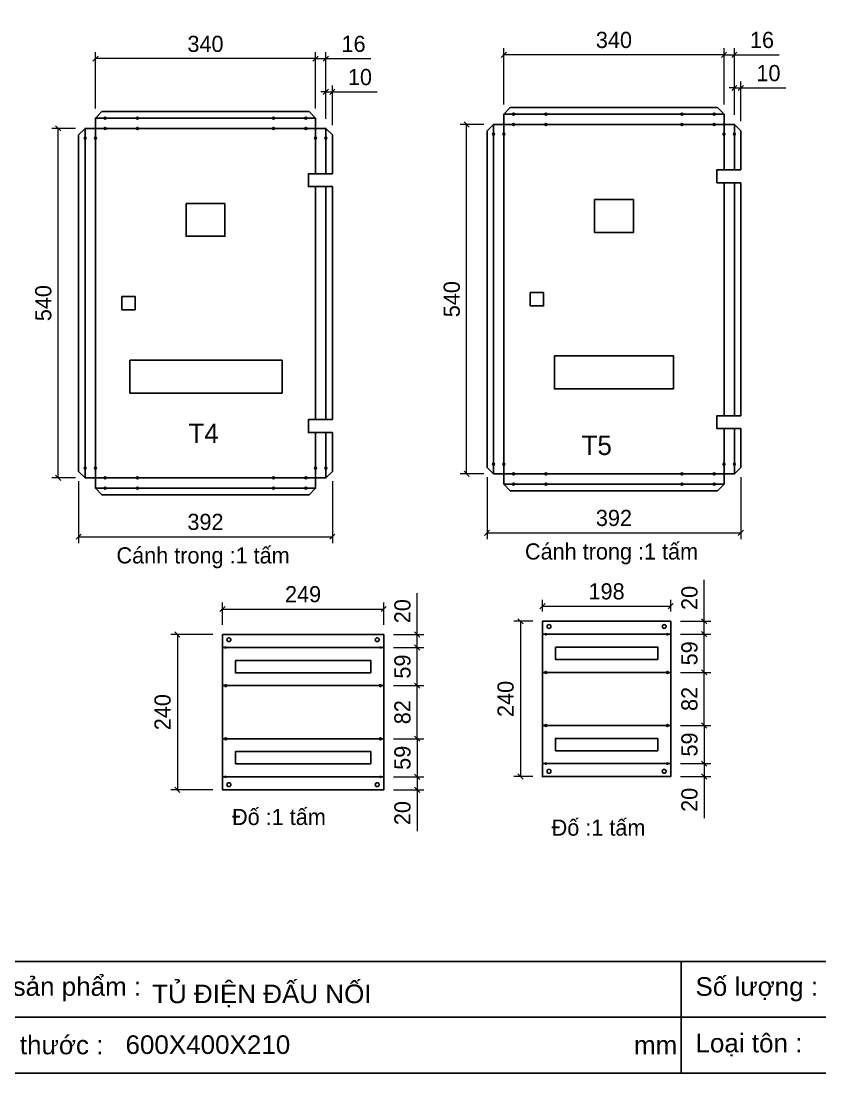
# Model space of a CAD drawing. Header units: millimetres. Extents: x 0 to 4269, y 0 to 3019.
# Drawn here: x 1395 to 2630, y 0 to 1626 of the extents above; entities that cross this region are included whole.
import ezdxf

# ---------------------------------------------------------------- set-up
doc = ezdxf.new("R2010")
doc.units = ezdxf.units.MM
doc.layers.add('CNC', color=7, linetype='Continuous')
doc.layers.add('DIM', color=253, linetype='Continuous')
doc.styles.add('Arial', font='arial.ttf')
doc.dimstyles.new('Dim-25', dxfattribs={"dimtxt": 25, "dimasz": 8, "dimexe": 10, "dimexo": 15, "dimgap": 10, "dimtad": 1, "dimdec": 0, "dimtxsty": 'Standard', "dimblk": 'OBLIQUE', "dimcen": 10, "dimclrd": 5, "dimclre": 5, "dimclrt": 3, "dimazin": 3, "dimtfac": 1, "dimtdec": 0, "dimtmove": 0, "dimatfit": 3, "dimldrblk": 'OBLIQUE', "dimlwd": 9, "dimlwe": 9})

# ---------------------------------------------------------------- blocks, each defined once
blk = doc.blocks.new('KHUNG CHUẨN')
at = {"color": 7}
for p, q in [((19889.2, -28535.2), (16919.2, -28535.2)), ((18599.2, -28535.2), (18599.2, -28655.2)), ((18939.2, -28595.2), (16919.2, -28595.2))]:
    blk.add_line(p, q, dxfattribs=at)
blk.add_lwpolyline([(16919.2, -26555.2), (19889.2, -26555.2), (19889.2, -28655.2), (16919.2, -28655.2)], close=True, dxfattribs=at)
at = {"color": 2, "char_height": 20, "attachment_point": 4, "style": 'Arial'}
for s, insert, width in [('  Tên sản phẩm :', (17809.2, -28565.2), 917.634), ('  Số lượng :', (18599.2, -28565.2), 917.634), ('  Kích thước :', (17809.2, -28625.2), 917.634), ('  Loại tôn :', (18599.2, -28625.2), 917.634), ('mm', (18548.6, -28625.2), 73.831)]:
    blk.add_mtext(s, dxfattribs=dict(at, insert=insert, width=width))
at = {"color": 3, "style": 'Arial'}
for tag, p in [('#01', (17055.6, -28580.1)), ('#02', (17431.4, -28580.1)), ('#03', (18030.6, -28580.1)), ('#08', (18751.7, -28580.1)), ('#10', (19064.8, -28580.1)), ('#11', (19060.3, -28625.7)), ('#04', (17024.8, -28634.6)), ('#05', (17308.5, -28633)), ('#06', (17632.7, -28633.7)), ('#07', (18002, -28634.7)), ('#09', (18753.8, -28632.6)), ('#12', (19806.5, -28628.9))]:
    blk.add_attdef(tag, p, '', height=20, dxfattribs=at)
blk = doc.blocks.new('f3daunguoc')
at = {"layer": 'CNC', "color": 2, "lineweight": -3}
blk.add_circle((0, 0), 1.5, dxfattribs=at)
blk = doc.blocks.new('*D58')
at = {"color": 0, "linetype": 'ByBlock', "lineweight": -2}
for p, q in [((1862.1, 1512.6), (1870.1, 1520.6)), ((1880.1, 1520.6), (1872.1, 1512.6))]:
    blk.add_line(p, q, dxfattribs=at)
at = {"layer": 'Defpoints', "color": 0, "ltscale": 3, "transparency": 16777216}
for p in [(1876.1, 1516.6), (1866.1, 1460.1), (1876.1, 1450.1)]:
    blk.add_point(p, dxfattribs=at)
at = {"layer": 'DIM', "color": 5, "lineweight": 9, "ltscale": 3, "transparency": 16777216}
for p, q in [((1866.1, 1516.6), (1858.1, 1516.6)), ((1866.1, 1475.1), (1866.1, 1526.6)), ((1866.1, 1516.6), (1876.1, 1516.6)), ((1876.1, 1465.1), (1876.1, 1526.6)), ((1876.1, 1516.6), (1945.4, 1516.6))]:
    blk.add_line(p, q, dxfattribs=at)
at = {"layer": 'DIM', "color": 3, "ltscale": 3, "transparency": 16777216, "insert": (1918.7, 1539.3), "char_height": 25, "attachment_point": 5}
blk.add_mtext('10', dxfattribs=at)
blk = doc.blocks.new('_Oblique')
at = {"color": 0, "linetype": 'ByBlock', "lineweight": -2}
blk.add_line((-0.5, -0.5), (0.5, 0.5), dxfattribs=at)
blk = doc.blocks.new('*D59')
at = {"color": 0, "linetype": 'ByBlock', "lineweight": -2}
for p, q in [((1846.1, 1563.9), (1854.1, 1571.9)), ((1870.1, 1571.9), (1862.1, 1563.9))]:
    blk.add_line(p, q, dxfattribs=at)
at = {"layer": 'Defpoints', "color": 0, "ltscale": 3, "transparency": 16777216}
for p in [(1866.1, 1567.9), (1850.1, 1476.1), (1866.1, 1460.1)]:
    blk.add_point(p, dxfattribs=at)
at = {"layer": 'DIM', "color": 5, "lineweight": 9, "ltscale": 3, "transparency": 16777216}
for p, q in [((1850.1, 1491.1), (1850.1, 1577.9)), ((1866.1, 1475.1), (1866.1, 1577.9)), ((1850.1, 1567.9), (1842.1, 1567.9)), ((1850.1, 1567.9), (1866.1, 1567.9)), ((1866.1, 1567.9), (1935.5, 1567.9))]:
    blk.add_line(p, q, dxfattribs=at)
at = {"layer": 'DIM', "color": 3, "ltscale": 3, "transparency": 16777216, "insert": (1908.8, 1590.6), "char_height": 25, "attachment_point": 5}
blk.add_mtext('16', dxfattribs=at)
blk = doc.blocks.new('*D60')
at = {"color": 0, "linetype": 'ByBlock', "lineweight": -2}
for p, q in [((1513.9, 1571.9), (1505.9, 1563.9)), ((1846.1, 1563.9), (1854.1, 1571.9))]:
    blk.add_line(p, q, dxfattribs=at)
at = {"layer": 'Defpoints', "color": 0, "ltscale": 3, "transparency": 16777216}
for p in [(1509.9, 1567.9), (1509.9, 1476.1), (1850.1, 1476.1)]:
    blk.add_point(p, dxfattribs=at)
at = {"layer": 'DIM', "color": 5, "lineweight": 9, "ltscale": 3, "transparency": 16777216}
for p, q in [((1509.9, 1491.1), (1509.9, 1577.9)), ((1850.1, 1491.1), (1850.1, 1577.9)), ((1850.1, 1567.9), (1509.9, 1567.9))]:
    blk.add_line(p, q, dxfattribs=at)
at = {"layer": 'DIM', "color": 3, "ltscale": 3, "transparency": 16777216, "insert": (1680, 1590.6), "char_height": 25, "attachment_point": 5}
blk.add_mtext('340', dxfattribs=at)
blk = doc.blocks.new('*D61')
at = {"color": 0, "linetype": 'ByBlock', "lineweight": -2}
for p, q in [((1456.3, 1456.1), (1448.3, 1464.1)), ((1448.3, 923.9), (1456.3, 915.9))]:
    blk.add_line(p, q, dxfattribs=at)
at = {"layer": 'Defpoints', "color": 0, "ltscale": 3, "transparency": 16777216}
for p in [(1452.3, 1460.1), (1493.9, 1460.1), (1493.9, 919.9)]:
    blk.add_point(p, dxfattribs=at)
at = {"layer": 'DIM', "color": 5, "lineweight": 9, "ltscale": 3, "transparency": 16777216}
for p, q in [((1478.9, 1460.1), (1442.3, 1460.1)), ((1452.3, 919.9), (1452.3, 1460.1)), ((1478.9, 919.9), (1442.3, 919.9))]:
    blk.add_line(p, q, dxfattribs=at)
at = {"layer": 'DIM', "color": 3, "ltscale": 3, "transparency": 16777216, "insert": (1429.5, 1190), "char_height": 25, "attachment_point": 5, "rotation": 90}
blk.add_mtext('540', dxfattribs=at)
blk = doc.blocks.new('*D62')
at = {"color": 0, "linetype": 'ByBlock', "lineweight": -2}
for p, q in [((1487.9, 832.9), (1479.9, 824.9)), ((1872.1, 824.9), (1880.1, 832.9))]:
    blk.add_line(p, q, dxfattribs=at)
at = {"layer": 'Defpoints', "color": 0, "ltscale": 3, "transparency": 16777216}
for p in [(1483.9, 929.9), (1876.1, 929.9), (1876.1, 828.9)]:
    blk.add_point(p, dxfattribs=at)
at = {"layer": 'DIM', "color": 5, "lineweight": 9, "ltscale": 3, "transparency": 16777216}
for p, q in [((1483.9, 914.9), (1483.9, 818.9)), ((1876.1, 914.9), (1876.1, 818.9)), ((1483.9, 828.9), (1876.1, 828.9))]:
    blk.add_line(p, q, dxfattribs=at)
at = {"layer": 'DIM', "color": 3, "ltscale": 3, "transparency": 16777216, "insert": (1680, 851.7), "char_height": 25, "attachment_point": 5}
blk.add_mtext('392', dxfattribs=at)
blk = doc.blocks.new('*D63')
at = {"color": 0, "linetype": 'ByBlock', "lineweight": -2}
for p, q in [((2493.3, 1518.6), (2501.3, 1526.6)), ((2511.3, 1526.6), (2503.3, 1518.6))]:
    blk.add_line(p, q, dxfattribs=at)
at = {"layer": 'Defpoints', "color": 0, "ltscale": 3, "transparency": 16777216}
for p in [(2507.3, 1522.6), (2497.3, 1466.2), (2507.3, 1456.2)]:
    blk.add_point(p, dxfattribs=at)
at = {"layer": 'DIM', "color": 5, "lineweight": 9, "ltscale": 3, "transparency": 16777216}
for p, q in [((2497.3, 1481.2), (2497.3, 1532.6)), ((2507.3, 1471.2), (2507.3, 1532.6)), ((2497.3, 1522.6), (2489.3, 1522.6)), ((2497.3, 1522.6), (2507.3, 1522.6)), ((2507.3, 1522.6), (2576.7, 1522.6))]:
    blk.add_line(p, q, dxfattribs=at)
at = {"layer": 'DIM', "color": 3, "ltscale": 3, "transparency": 16777216, "insert": (2550, 1545.4), "char_height": 25, "attachment_point": 5}
blk.add_mtext('10', dxfattribs=at)
blk = doc.blocks.new('*D64')
at = {"color": 0, "linetype": 'ByBlock', "lineweight": -2}
for p, q in [((2477.3, 1569.9), (2485.3, 1577.9)), ((2501.3, 1577.9), (2493.3, 1569.9))]:
    blk.add_line(p, q, dxfattribs=at)
at = {"layer": 'Defpoints', "color": 0, "ltscale": 3, "transparency": 16777216}
for p in [(2497.3, 1573.9), (2481.3, 1482.2), (2497.3, 1466.2)]:
    blk.add_point(p, dxfattribs=at)
at = {"layer": 'DIM', "color": 5, "lineweight": 9, "ltscale": 3, "transparency": 16777216}
for p, q in [((2481.3, 1497.2), (2481.3, 1583.9)), ((2497.3, 1481.2), (2497.3, 1583.9)), ((2481.3, 1573.9), (2473.3, 1573.9)), ((2481.3, 1573.9), (2497.3, 1573.9)), ((2497.3, 1573.9), (2566.7, 1573.9))]:
    blk.add_line(p, q, dxfattribs=at)
at = {"layer": 'DIM', "color": 3, "ltscale": 3, "transparency": 16777216, "insert": (2540, 1596.7), "char_height": 25, "attachment_point": 5}
blk.add_mtext('16', dxfattribs=at)
blk = doc.blocks.new('*D65')
at = {"color": 0, "linetype": 'ByBlock', "lineweight": -2}
for p, q in [((2145.1, 1577.9), (2137.1, 1569.9)), ((2477.3, 1569.9), (2485.3, 1577.9))]:
    blk.add_line(p, q, dxfattribs=at)
at = {"layer": 'Defpoints', "color": 0, "ltscale": 3, "transparency": 16777216}
for p in [(2141.1, 1573.9), (2141.1, 1482.2), (2481.3, 1482.2)]:
    blk.add_point(p, dxfattribs=at)
at = {"layer": 'DIM', "color": 5, "lineweight": 9, "ltscale": 3, "transparency": 16777216}
for p, q in [((2141.1, 1497.2), (2141.1, 1583.9)), ((2481.3, 1497.2), (2481.3, 1583.9)), ((2481.3, 1573.9), (2141.1, 1573.9))]:
    blk.add_line(p, q, dxfattribs=at)
at = {"layer": 'DIM', "color": 3, "ltscale": 3, "transparency": 16777216, "insert": (2311.2, 1596.7), "char_height": 25, "attachment_point": 5}
blk.add_mtext('340', dxfattribs=at)
blk = doc.blocks.new('*D66')
at = {"color": 0, "linetype": 'ByBlock', "lineweight": -2}
for p, q in [((2087.5, 1462.2), (2079.5, 1470.2)), ((2079.5, 930), (2087.5, 922))]:
    blk.add_line(p, q, dxfattribs=at)
at = {"layer": 'Defpoints', "color": 0, "ltscale": 3, "transparency": 16777216}
for p in [(2083.5, 1466.2), (2125.1, 1466.2), (2125.1, 926)]:
    blk.add_point(p, dxfattribs=at)
at = {"layer": 'DIM', "color": 5, "lineweight": 9, "ltscale": 3, "transparency": 16777216}
for p, q in [((2110.1, 1466.2), (2073.5, 1466.2)), ((2083.5, 926), (2083.5, 1466.2)), ((2110.1, 926), (2073.5, 926))]:
    blk.add_line(p, q, dxfattribs=at)
at = {"layer": 'DIM', "color": 3, "ltscale": 3, "transparency": 16777216, "insert": (2060.7, 1196.1), "char_height": 25, "attachment_point": 5, "rotation": 90}
blk.add_mtext('540', dxfattribs=at)
blk = doc.blocks.new('*D67')
at = {"color": 0, "linetype": 'ByBlock', "lineweight": -2}
for p, q in [((2119.1, 839), (2111.1, 831)), ((2503.3, 831), (2511.3, 839))]:
    blk.add_line(p, q, dxfattribs=at)
at = {"layer": 'Defpoints', "color": 0, "ltscale": 3, "transparency": 16777216}
for p in [(2115.1, 936), (2507.3, 936), (2507.3, 835)]:
    blk.add_point(p, dxfattribs=at)
at = {"layer": 'DIM', "color": 5, "lineweight": 9, "ltscale": 3, "transparency": 16777216}
for p, q in [((2115.1, 921), (2115.1, 825)), ((2507.3, 921), (2507.3, 825)), ((2115.1, 835), (2507.3, 835))]:
    blk.add_line(p, q, dxfattribs=at)
at = {"layer": 'DIM', "color": 3, "ltscale": 3, "transparency": 16777216, "insert": (2311.2, 857.8), "char_height": 25, "attachment_point": 5}
blk.add_mtext('392', dxfattribs=at)
blk = doc.blocks.new('*D90')
at = {"color": 5, "lineweight": 9, "ltscale": 3, "transparency": 16777216}
for p, q in [((2007.2, 677.7), (2007.2, 741.9)), ((1970.4, 677.7), (2017.2, 677.7)), ((2007.2, 657.7), (2007.2, 677.7)), ((1970.4, 657.7), (2017.2, 657.7))]:
    blk.add_line(p, q, dxfattribs=at)
at = {"color": 0, "linetype": 'ByBlock', "lineweight": -2}
for p, q in [((2011.2, 673.7), (2003.2, 681.7)), ((2003.2, 661.7), (2011.2, 653.7))]:
    blk.add_line(p, q, dxfattribs=at)
at = {"layer": 'Defpoints', "color": 0, "ltscale": 3, "transparency": 16777216}
for p in [(1955.4, 677.7), (2007.2, 677.7), (1955.4, 657.7)]:
    blk.add_point(p, dxfattribs=at)
at = {"color": 3, "ltscale": 3, "transparency": 16777216, "insert": (1984.5, 713.8), "char_height": 25, "attachment_point": 5, "rotation": 90}
blk.add_mtext('20', dxfattribs=at)
blk = doc.blocks.new('*D91')
at = {"color": 5, "lineweight": 9, "ltscale": 3, "transparency": 16777216}
for p, q in [((1970.4, 657.7), (2017.2, 657.7)), ((2007.2, 598.7), (2007.2, 657.7)), ((1970.4, 598.7), (2017.2, 598.7))]:
    blk.add_line(p, q, dxfattribs=at)
at = {"color": 0, "linetype": 'ByBlock', "lineweight": -2}
for p, q in [((2011.2, 653.7), (2003.2, 661.7)), ((2003.2, 602.7), (2011.2, 594.7))]:
    blk.add_line(p, q, dxfattribs=at)
at = {"layer": 'Defpoints', "color": 0, "ltscale": 3, "transparency": 16777216}
for p in [(1955.4, 657.7), (2007.2, 657.7), (1955.4, 598.7)]:
    blk.add_point(p, dxfattribs=at)
at = {"color": 3, "ltscale": 3, "transparency": 16777216, "insert": (1984.5, 628.2), "char_height": 25, "attachment_point": 5, "rotation": 90}
blk.add_mtext('59', dxfattribs=at)
blk = doc.blocks.new('*D92')
at = {"color": 0, "linetype": 'ByBlock', "lineweight": -2}
for p, q in [((2011.2, 594.7), (2003.2, 602.7)), ((2003.2, 520.7), (2011.2, 512.7))]:
    blk.add_line(p, q, dxfattribs=at)
at = {"color": 5, "lineweight": 9, "ltscale": 3, "transparency": 16777216}
for p, q in [((1970.4, 598.7), (2017.2, 598.7)), ((2007.2, 516.7), (2007.2, 598.7)), ((1970.4, 516.7), (2017.2, 516.7))]:
    blk.add_line(p, q, dxfattribs=at)
at = {"layer": 'Defpoints', "color": 0, "ltscale": 3, "transparency": 16777216}
for p in [(1955.4, 598.7), (2007.2, 598.7), (1955.4, 516.7)]:
    blk.add_point(p, dxfattribs=at)
at = {"color": 3, "ltscale": 3, "transparency": 16777216, "insert": (1984.5, 557.7), "char_height": 25, "attachment_point": 5, "rotation": 90}
blk.add_mtext('82', dxfattribs=at)
blk = doc.blocks.new('*D93')
at = {"color": 0, "linetype": 'ByBlock', "lineweight": -2}
for p, q in [((2011.2, 512.7), (2003.2, 520.7)), ((2003.2, 461.7), (2011.2, 453.7))]:
    blk.add_line(p, q, dxfattribs=at)
at = {"color": 5, "lineweight": 9, "ltscale": 3, "transparency": 16777216}
for p, q in [((1970.4, 516.7), (2017.2, 516.7)), ((2007.2, 516.7), (2007.2, 457.7)), ((1970.4, 457.7), (2017.2, 457.7))]:
    blk.add_line(p, q, dxfattribs=at)
at = {"layer": 'Defpoints', "color": 0, "ltscale": 3, "transparency": 16777216}
for p in [(1955.4, 516.7), (1955.4, 457.7), (2007.2, 457.7)]:
    blk.add_point(p, dxfattribs=at)
at = {"color": 3, "ltscale": 3, "transparency": 16777216, "insert": (1984.5, 487.2), "char_height": 25, "attachment_point": 5, "rotation": 90}
blk.add_mtext('59', dxfattribs=at)
blk = doc.blocks.new('*D94')
at = {"color": 5, "lineweight": 9, "ltscale": 3, "transparency": 16777216}
for p, q in [((1970.4, 457.7), (2017.2, 457.7)), ((2007.2, 457.7), (2007.2, 437.7)), ((1970.4, 437.7), (2017.2, 437.7)), ((2007.2, 437.7), (2007.2, 373.6))]:
    blk.add_line(p, q, dxfattribs=at)
at = {"color": 0, "linetype": 'ByBlock', "lineweight": -2}
for p, q in [((2011.2, 453.7), (2003.2, 461.7)), ((2003.2, 441.7), (2011.2, 433.7))]:
    blk.add_line(p, q, dxfattribs=at)
at = {"layer": 'Defpoints', "color": 0, "ltscale": 3, "transparency": 16777216}
for p in [(1955.4, 457.7), (1955.4, 437.7), (2007.2, 437.7)]:
    blk.add_point(p, dxfattribs=at)
at = {"color": 3, "ltscale": 3, "transparency": 16777216, "insert": (1984.5, 401.7), "char_height": 25, "attachment_point": 5, "rotation": 90}
blk.add_mtext('20', dxfattribs=at)
blk = doc.blocks.new('*D95')
at = {"color": 5, "lineweight": 9, "ltscale": 3, "transparency": 16777216}
for p, q in [((2450.7, 698.2), (2450.7, 762.4)), ((2413.9, 698.2), (2460.7, 698.2)), ((2450.7, 678.2), (2450.7, 698.2)), ((2413.9, 678.2), (2460.7, 678.2))]:
    blk.add_line(p, q, dxfattribs=at)
at = {"color": 0, "linetype": 'ByBlock', "lineweight": -2}
for p, q in [((2454.7, 694.2), (2446.7, 702.2)), ((2446.7, 682.2), (2454.7, 674.2))]:
    blk.add_line(p, q, dxfattribs=at)
at = {"layer": 'Defpoints', "color": 0, "ltscale": 3, "transparency": 16777216}
for p in [(2398.9, 698.2), (2450.7, 698.2), (2398.9, 678.2)]:
    blk.add_point(p, dxfattribs=at)
at = {"color": 3, "ltscale": 3, "transparency": 16777216, "insert": (2428, 734.3), "char_height": 25, "attachment_point": 5, "rotation": 90}
blk.add_mtext('20', dxfattribs=at)
blk = doc.blocks.new('*D96')
at = {"color": 5, "lineweight": 9, "ltscale": 3, "transparency": 16777216}
for p, q in [((2413.9, 678.2), (2460.7, 678.2)), ((2450.7, 619.2), (2450.7, 678.2)), ((2413.9, 619.2), (2460.7, 619.2))]:
    blk.add_line(p, q, dxfattribs=at)
at = {"color": 0, "linetype": 'ByBlock', "lineweight": -2}
for p, q in [((2454.7, 674.2), (2446.7, 682.2)), ((2446.7, 623.2), (2454.7, 615.2))]:
    blk.add_line(p, q, dxfattribs=at)
at = {"layer": 'Defpoints', "color": 0, "ltscale": 3, "transparency": 16777216}
for p in [(2398.9, 678.2), (2450.7, 678.2), (2398.9, 619.2)]:
    blk.add_point(p, dxfattribs=at)
at = {"color": 3, "ltscale": 3, "transparency": 16777216, "insert": (2428, 648.7), "char_height": 25, "attachment_point": 5, "rotation": 90}
blk.add_mtext('59', dxfattribs=at)
blk = doc.blocks.new('*D97')
at = {"color": 5, "lineweight": 9, "ltscale": 3, "transparency": 16777216}
for p, q in [((2413.9, 619.2), (2460.7, 619.2)), ((2450.7, 537.2), (2450.7, 619.2)), ((2413.9, 537.2), (2460.7, 537.2))]:
    blk.add_line(p, q, dxfattribs=at)
at = {"color": 0, "linetype": 'ByBlock', "lineweight": -2}
for p, q in [((2454.7, 615.2), (2446.7, 623.2)), ((2446.7, 541.2), (2454.7, 533.2))]:
    blk.add_line(p, q, dxfattribs=at)
at = {"layer": 'Defpoints', "color": 0, "ltscale": 3, "transparency": 16777216}
for p in [(2398.9, 619.2), (2450.7, 619.2), (2398.9, 537.2)]:
    blk.add_point(p, dxfattribs=at)
at = {"color": 3, "ltscale": 3, "transparency": 16777216, "insert": (2428, 578.2), "char_height": 25, "attachment_point": 5, "rotation": 90}
blk.add_mtext('82', dxfattribs=at)
blk = doc.blocks.new('*D98')
at = {"color": 5, "lineweight": 9, "ltscale": 3, "transparency": 16777216}
for p, q in [((2413.9, 537.2), (2460.7, 537.2)), ((2450.7, 537.2), (2450.7, 478.2)), ((2413.9, 478.2), (2460.7, 478.2))]:
    blk.add_line(p, q, dxfattribs=at)
at = {"color": 0, "linetype": 'ByBlock', "lineweight": -2}
for p, q in [((2454.7, 533.2), (2446.7, 541.2)), ((2446.7, 482.2), (2454.7, 474.2))]:
    blk.add_line(p, q, dxfattribs=at)
at = {"layer": 'Defpoints', "color": 0, "ltscale": 3, "transparency": 16777216}
for p in [(2398.9, 537.2), (2398.9, 478.2), (2450.7, 478.2)]:
    blk.add_point(p, dxfattribs=at)
at = {"color": 3, "ltscale": 3, "transparency": 16777216, "insert": (2428, 507.7), "char_height": 25, "attachment_point": 5, "rotation": 90}
blk.add_mtext('59', dxfattribs=at)
blk = doc.blocks.new('*D99')
at = {"color": 5, "lineweight": 9, "ltscale": 3, "transparency": 16777216}
for p, q in [((2413.9, 478.2), (2460.7, 478.2)), ((2450.7, 478.2), (2450.7, 458.2)), ((2413.9, 458.2), (2460.7, 458.2)), ((2450.7, 458.2), (2450.7, 394.1))]:
    blk.add_line(p, q, dxfattribs=at)
at = {"color": 0, "linetype": 'ByBlock', "lineweight": -2}
for p, q in [((2454.7, 474.2), (2446.7, 482.2)), ((2446.7, 462.2), (2454.7, 454.2))]:
    blk.add_line(p, q, dxfattribs=at)
at = {"layer": 'Defpoints', "color": 0, "ltscale": 3, "transparency": 16777216}
for p in [(2398.9, 478.2), (2398.9, 458.2), (2450.7, 458.2)]:
    blk.add_point(p, dxfattribs=at)
at = {"color": 3, "ltscale": 3, "transparency": 16777216, "insert": (2428, 422.2), "char_height": 25, "attachment_point": 5, "rotation": 90}
blk.add_mtext('20', dxfattribs=at)
blk = doc.blocks.new('*D112')
at = {"color": 0, "linetype": 'ByBlock', "lineweight": -2}
for p, q in [((2170.7, 694.2), (2162.7, 702.2)), ((2162.7, 462.2), (2170.7, 454.2))]:
    blk.add_line(p, q, dxfattribs=at)
at = {"color": 5, "lineweight": 9, "ltscale": 3, "transparency": 16777216}
for p, q in [((2185.8, 698.2), (2156.7, 698.2)), ((2166.7, 698.2), (2166.7, 458.2)), ((2185.8, 458.2), (2156.7, 458.2))]:
    blk.add_line(p, q, dxfattribs=at)
at = {"layer": 'Defpoints', "color": 0, "ltscale": 3, "transparency": 16777216}
for p in [(2200.8, 698.2), (2166.7, 458.2), (2200.8, 458.2)]:
    blk.add_point(p, dxfattribs=at)
at = {"color": 3, "ltscale": 3, "transparency": 16777216, "insert": (2143.9, 578.2), "char_height": 25, "attachment_point": 5, "rotation": 90}
blk.add_mtext('240', dxfattribs=at)
blk = doc.blocks.new('*D113')
at = {"color": 0, "linetype": 'ByBlock', "lineweight": -2}
for p, q in [((2204.8, 725.5), (2196.8, 717.5)), ((2394.9, 717.5), (2402.9, 725.5))]:
    blk.add_line(p, q, dxfattribs=at)
at = {"color": 5, "lineweight": 9, "ltscale": 3, "transparency": 16777216}
for p, q in [((2200.8, 713.2), (2200.8, 731.5)), ((2200.8, 721.5), (2398.9, 721.5)), ((2398.9, 713.2), (2398.9, 731.5))]:
    blk.add_line(p, q, dxfattribs=at)
at = {"layer": 'Defpoints', "color": 0, "ltscale": 3, "transparency": 16777216}
for p in [(2398.9, 721.5), (2200.8, 698.2), (2398.9, 698.2)]:
    blk.add_point(p, dxfattribs=at)
at = {"color": 3, "ltscale": 3, "transparency": 16777216, "insert": (2299.8, 744.3), "char_height": 25, "attachment_point": 5}
blk.add_mtext('198', dxfattribs=at)
blk = doc.blocks.new('*D114')
at = {"color": 0, "linetype": 'ByBlock', "lineweight": -2}
for p, q in [((1710.2, 721.1), (1702.2, 713.1)), ((1951.4, 713.1), (1959.4, 721.1))]:
    blk.add_line(p, q, dxfattribs=at)
at = {"color": 5, "lineweight": 9, "ltscale": 3, "transparency": 16777216}
for p, q in [((1706.2, 692.7), (1706.2, 727.1)), ((1706.2, 717.1), (1955.4, 717.1)), ((1955.4, 692.7), (1955.4, 727.1))]:
    blk.add_line(p, q, dxfattribs=at)
at = {"layer": 'Defpoints', "color": 0, "ltscale": 3, "transparency": 16777216}
for p in [(1955.4, 717.1), (1706.2, 677.7), (1955.4, 677.7)]:
    blk.add_point(p, dxfattribs=at)
at = {"color": 3, "ltscale": 3, "transparency": 16777216, "insert": (1830.8, 739.9), "char_height": 25, "attachment_point": 5}
blk.add_mtext('249', dxfattribs=at)
blk = doc.blocks.new('*D115')
at = {"color": 5, "lineweight": 9, "ltscale": 3, "transparency": 16777216}
for p, q in [((1691.2, 677.7), (1626.6, 677.7)), ((1636.6, 677.7), (1636.6, 437.7)), ((1691.2, 437.7), (1626.6, 437.7))]:
    blk.add_line(p, q, dxfattribs=at)
at = {"color": 0, "linetype": 'ByBlock', "lineweight": -2}
for p, q in [((1640.6, 673.7), (1632.6, 681.7)), ((1632.6, 441.7), (1640.6, 433.7))]:
    blk.add_line(p, q, dxfattribs=at)
at = {"layer": 'Defpoints', "color": 0, "ltscale": 3, "transparency": 16777216}
for p in [(1706.2, 677.7), (1636.6, 437.7), (1706.2, 437.7)]:
    blk.add_point(p, dxfattribs=at)
at = {"color": 3, "ltscale": 3, "transparency": 16777216, "insert": (1613.8, 557.7), "char_height": 25, "attachment_point": 5, "rotation": 90}
blk.add_mtext('240', dxfattribs=at)

msp = doc.modelspace()

# ---------------------------------------------------------------- linework, layer by layer
at = {"color": 2, "ltscale": 3}
for p, q in [((2200.8, 698.2), (2398.9, 698.2)), ((1706.2, 677.7), (1955.4, 677.7)), ((2200.8, 619.2), (2398.9, 619.2)), ((1706.2, 598.7), (1955.4, 598.7)), ((2200.8, 458.2), (2398.9, 458.2)), ((1706.2, 437.7), (1955.4, 437.7))]:
    msp.add_line(p, q, dxfattribs=at)
at = {"ltscale": 3}
for p, q in [((2200.8, 678.2), (2398.9, 678.2)), ((1706.2, 657.7), (1955.4, 657.7)), ((2200.8, 478.2), (2398.9, 478.2)), ((1706.2, 457.7), (1955.4, 457.7))]:
    msp.add_line(p, q, dxfattribs=at)
at = {"color": 7}
for points in [[(1876.1, 989.9), (1876.1, 929.9), (1866.1, 919.9), (1850.1, 919.9), (1850.1, 903.9), (1840.1, 893.9), (1519.9, 893.9), (1509.9, 903.9), (1509.9, 919.9), (1493.9, 919.9), (1483.9, 929.9), (1483.9, 1450.1), (1493.9, 1460.1), (1509.9, 1460.1), (1509.9, 1476.1), (1519.9, 1486.1), (1840.1, 1486.1), (1850.1, 1476.1), (1850.1, 1460.1), (1866.1, 1460.1), (1876.1, 1450.1), (1876.1, 1390.1)], [(2507.3, 996), (2507.3, 936), (2497.3, 926), (2481.3, 926), (2481.3, 910), (2471.3, 900), (2151.1, 900), (2141.1, 910), (2141.1, 926), (2125.1, 926), (2115.1, 936), (2115.1, 1456.2), (2125.1, 1466.2), (2141.1, 1466.2), (2141.1, 1482.2), (2151.1, 1492.2), (2471.3, 1492.2), (2481.3, 1482.2), (2481.3, 1466.2), (2497.3, 1466.2), (2507.3, 1456.2), (2507.3, 1396.2)], [(2141.1, 1482.2), (2481.3, 1482.2)], [(1509.9, 1476.1), (1850.1, 1476.1)], [(2125.1, 926), (2125.1, 1466.2)], [(2481.3, 996), (2481.3, 926), (2141.1, 926), (2141.1, 1466.2), (2481.3, 1466.2), (2481.3, 1396.2)], [(2497.3, 1466.2), (2497.3, 1396.2)], [(1493.9, 919.9), (1493.9, 1460.1)], [(1850.1, 989.9), (1850.1, 919.9), (1509.9, 919.9), (1509.9, 1460.1), (1850.1, 1460.1), (1850.1, 1390.1)], [(1866.1, 1460.1), (1866.1, 1390.1)], [(1850.1, 1370.1), (1850.1, 1009.9)], [(1866.1, 1370.1), (1866.1, 1009.9)], [(1876.1, 1370.1), (1876.1, 1009.9)], [(2481.3, 1376.2), (2481.3, 1016)], [(2497.3, 1376.2), (2497.3, 1016)], [(2507.3, 1376.2), (2507.3, 1016)], [(2497.3, 996), (2497.3, 926)], [(1866.1, 989.9), (1866.1, 919.9)], [(1850.1, 903.9), (1509.9, 903.9)], [(2481.3, 910), (2141.1, 910)]]:
    msp.add_lwpolyline(points, dxfattribs=at)
at = {"color": 2}
for points in [[(1876.1, 1370.1), (1839.1, 1370.1), (1839.1, 1390.1), (1876.1, 1390.1)], [(2507.3, 1376.2), (2470.3, 1376.2), (2470.3, 1396.2), (2507.3, 1396.2)], [(1876.1, 1009.9), (1839.1, 1009.9), (1839.1, 989.9), (1876.1, 989.9)], [(2507.3, 1016), (2470.3, 1016), (2470.3, 996), (2507.3, 996)]]:
    msp.add_lwpolyline(points, dxfattribs=at)
at = {"color": 2, "ltscale": 3}
for points in [[(2281.2, 1350), (2341.2, 1350), (2341.2, 1299), (2281.2, 1299)], [(1650, 1344), (1710, 1344), (1710, 1293.3), (1650, 1293.3)], [(2219.1, 1108.5), (2403.2, 1108.5), (2403.2, 1057.5), (2219.1, 1057.5)], [(1563.1, 1101.7), (1798.3, 1101.7), (1798.3, 1051), (1563.1, 1051)], [(2220.8, 658.2), (2378.9, 658.2), (2378.9, 639.2), (2220.8, 639.2)], [(1726.2, 637.7), (1935.4, 637.7), (1935.4, 618.7), (1726.2, 618.7)], [(2220.8, 498.2), (2378.9, 498.2), (2378.9, 517.2), (2220.8, 517.2)], [(1726.2, 477.7), (1935.4, 477.7), (1935.4, 496.7), (1726.2, 496.7)]]:
    msp.add_lwpolyline(points, close=True, dxfattribs=at)
at = {"color": 2}
for points in [[(2182, 1206.3), (2202.5, 1206.3), (2202.5, 1185.8), (2182, 1185.8)], [(1550.8, 1200.3), (1571.3, 1200.3), (1571.3, 1179.8), (1550.8, 1179.8)]]:
    msp.add_lwpolyline(points, close=True, dxfattribs=at)
at = {"ltscale": 3}
for points in [[(2200.8, 698.2), (2398.9, 698.2), (2398.9, 458.2), (2200.8, 458.2)], [(1706.2, 677.7), (1955.4, 677.7), (1955.4, 437.7), (1706.2, 437.7)], [(2200.8, 619.2), (2398.9, 619.2), (2398.9, 537.2), (2200.8, 537.2)], [(1706.2, 598.7), (1955.4, 598.7), (1955.4, 516.7), (1706.2, 516.7)]]:
    msp.add_lwpolyline(points, close=True, dxfattribs=at)
at = {"color": 2, "ltscale": 3}
for centre, radius in [((2210.8, 690.2), 3), ((2388.9, 690.2), 3), ((1716.2, 669.7), 3), ((1945.4, 669.7), 3), ((2205.8, 678.2), 1), ((2205.8, 678.2), 1), ((2393.9, 678.2), 1), ((1711.2, 657.7), 1), ((1711.2, 657.7), 1), ((1950.4, 657.7), 1), ((2205.8, 619.2), 1.5), ((2393.9, 619.2), 1.5), ((1711.2, 598.7), 1.5), ((1950.4, 598.7), 1.5), ((2205.8, 537.2), 1.5), ((2393.9, 537.2), 1.5), ((1711.2, 516.7), 1.5), ((1950.4, 516.7), 1.5), ((2205.8, 478.2), 1), ((2393.9, 478.2), 1), ((1711.2, 457.7), 1), ((1950.4, 457.7), 1), ((2210.8, 466.2), 3), ((2388.9, 466.2), 3), ((1716.2, 445.7), 3), ((1945.4, 445.7), 3)]:
    msp.add_circle(centre, radius, dxfattribs=at)

# ---------------------------------------------------------------- block references
at = {"color": 3}
ref = msp.add_blockref('KHUNG CHUẨN', (-24321.1, 41191.2), dxfattribs=dict(at, xscale=1.437480000005962, yscale=1.437480000005962, zscale=1.437480000005962))
ref.add_attrib('#03', 'TỦ ĐIỆN ĐẤU NỐI', (1597.5, 107.9), dxfattribs={"color": 3, "height": 28.75, "style": 'Arial'})
ref.add_attrib('#07', '600X400X210', (1556.4, 29.4), dxfattribs={"color": 3, "height": 28.75, "style": 'Arial'})
at = {"lineweight": -3, "xscale": -1, "rotation": 180}
for p in [(2156.1, 1482.2), (2206.1, 1482.2), (1524.9, 1476.1), (1574.9, 1476.1), (2156.1, 1466.2), (2206.1, 1466.2), (1524.9, 1460.1), (1574.9, 1460.1), (2125.1, 1451.2), (2141.1, 1451.2), (1493.9, 1445.1), (1509.9, 1445.1)]:
    msp.add_blockref('f3daunguoc', p, dxfattribs=at)
at = {"lineweight": -3, "rotation": 180}
for p in [(2416.3, 1482.2), (2466.3, 1482.2), (1785.1, 1476.1), (1835.1, 1476.1), (2416.3, 1466.2), (2466.3, 1466.2), (1785.1, 1460.1), (1835.1, 1460.1), (2481.3, 1451.2), (2497.3, 1451.2), (1850.1, 1445.1), (1866.1, 1445.1)]:
    msp.add_blockref('f3daunguoc', p, dxfattribs=at)
at = {"lineweight": -3}
for p in [(1493.9, 934.9), (1509.9, 934.9), (2125.1, 941), (2141.1, 941), (2156.1, 926), (2206.1, 926), (1524.9, 919.9), (1574.9, 919.9), (2156.1, 910), (2206.1, 910), (1524.9, 903.9), (1574.9, 903.9)]:
    msp.add_blockref('f3daunguoc', p, dxfattribs=at)
at = {"lineweight": -3, "xscale": -1}
for p in [(1850.1, 934.9), (1866.1, 934.9), (2416.3, 926), (2466.3, 926), (2481.3, 941), (2497.3, 941), (1785.1, 919.9), (1835.1, 919.9), (2416.3, 910), (2466.3, 910), (1785.1, 903.9), (1835.1, 903.9)]:
    msp.add_blockref('f3daunguoc', p, dxfattribs=at)

# ---------------------------------------------------------------- texts
at = {"color": 2, "attachment_point": 5}
for s, insert, char_height, width in [('T4', (1677.1, 988.7), 30, 1000), ('T5', (2284.6, 970), 30, 1000), ('Cánh trong :1 tấm', (1676.3, 796.3), 25, 1073), ('Cánh trong :1 tấm', (2307.5, 802.4), 25, 1073), ('Đố :1 tấm', (1793.5, 395.6), 25, 1073), ('Đố :1 tấm', (2287.4, 379.1), 25, 1073)]:
    msp.add_mtext(s, dxfattribs=dict(at, insert=insert, char_height=char_height, width=width))

# ---------------------------------------------------------------- dimensions: what is measured, and where the dimension line sits
at = {"color": 2, "ltscale": 3}
for base, p1, p2, picture, middle in [((1955.4, 717.1), (1706.2, 677.7), (1955.4, 677.7), '*D114', (1830.8, 739.9)), ((2398.9, 721.5), (2200.8, 698.2), (2398.9, 698.2), '*D113', (2299.8, 744.3))]:
    dim = msp.add_linear_dim(base=base, p1=p1, p2=p2, dimstyle='Dim-25', dxfattribs=at)
    dim.commit()
    dim.dimension.update_dxf_attribs({"geometry": picture, "text_midpoint": middle})
for base, p1, p2, picture, middle in [((2450.7, 698.2), (2398.9, 678.2), (2398.9, 698.2), '*D95', (2428, 734.3)), ((2007.2, 677.7), (1955.4, 657.7), (1955.4, 677.7), '*D90', (1984.5, 713.8)), ((2166.7, 458.2), (2200.8, 698.2), (2200.8, 458.2), '*D112', (2143.9, 578.2)), ((1636.6, 437.7), (1706.2, 677.7), (1706.2, 437.7), '*D115', (1613.8, 557.7)), ((2450.7, 678.2), (2398.9, 619.2), (2398.9, 678.2), '*D96', (2428, 648.7)), ((2007.2, 657.7), (1955.4, 598.7), (1955.4, 657.7), '*D91', (1984.5, 628.2)), ((2450.7, 619.2), (2398.9, 537.2), (2398.9, 619.2), '*D97', (2428, 578.2)), ((2007.2, 598.7), (1955.4, 516.7), (1955.4, 598.7), '*D92', (1984.5, 557.7)), ((2450.7, 478.2), (2398.9, 537.2), (2398.9, 478.2), '*D98', (2428, 507.7)), ((2007.2, 457.7), (1955.4, 516.7), (1955.4, 457.7), '*D93', (1984.5, 487.2)), ((2450.7, 458.2), (2398.9, 478.2), (2398.9, 458.2), '*D99', (2428, 422.2)), ((2007.2, 437.7), (1955.4, 457.7), (1955.4, 437.7), '*D94', (1984.5, 401.7))]:
    dim = msp.add_linear_dim(base=base, p1=p1, p2=p2, angle=90, dimstyle='Dim-25', dxfattribs=at)
    dim.commit()
    dim.dimension.update_dxf_attribs({"geometry": picture, "text_midpoint": middle})
at = {"layer": 'DIM', "color": 7, "ltscale": 3}
for base, p1, p2, picture, middle in [((2141.1, 1573.9), (2481.3, 1482.2), (2141.1, 1482.2), '*D65', (2311.2, 1596.7)), ((2497.3, 1573.9), (2481.3, 1482.2), (2497.3, 1466.2), '*D64', (2540, 1596.7)), ((1509.9, 1567.9), (1850.1, 1476.1), (1509.9, 1476.1), '*D60', (1680, 1590.6)), ((1866.1, 1567.9), (1850.1, 1476.1), (1866.1, 1460.1), '*D59', (1908.8, 1590.6)), ((2507.3, 1522.6), (2497.3, 1466.2), (2507.3, 1456.2), '*D63', (2550, 1545.4)), ((1876.1, 1516.6), (1866.1, 1460.1), (1876.1, 1450.1), '*D58', (1918.7, 1539.3)), ((1876.1, 828.9), (1483.9, 929.9), (1876.1, 929.9), '*D62', (1680, 851.7)), ((2507.3, 835), (2115.1, 936), (2507.3, 936), '*D67', (2311.2, 857.8))]:
    dim = msp.add_linear_dim(base=base, p1=p1, p2=p2, dimstyle='Dim-25', dxfattribs=at)
    dim.commit()
    dim.dimension.update_dxf_attribs({"geometry": picture, "text_midpoint": middle})
for base, p1, p2, picture, middle in [((1452.3, 1460.1), (1493.9, 919.9), (1493.9, 1460.1), '*D61', (1429.5, 1190)), ((2083.5, 1466.2), (2125.1, 926), (2125.1, 1466.2), '*D66', (2060.7, 1196.1))]:
    dim = msp.add_linear_dim(base=base, p1=p1, p2=p2, angle=90, dimstyle='Dim-25', dxfattribs=at)
    dim.commit()
    dim.dimension.update_dxf_attribs({"geometry": picture, "text_midpoint": middle})

doc.saveas('drawing.dxf')
